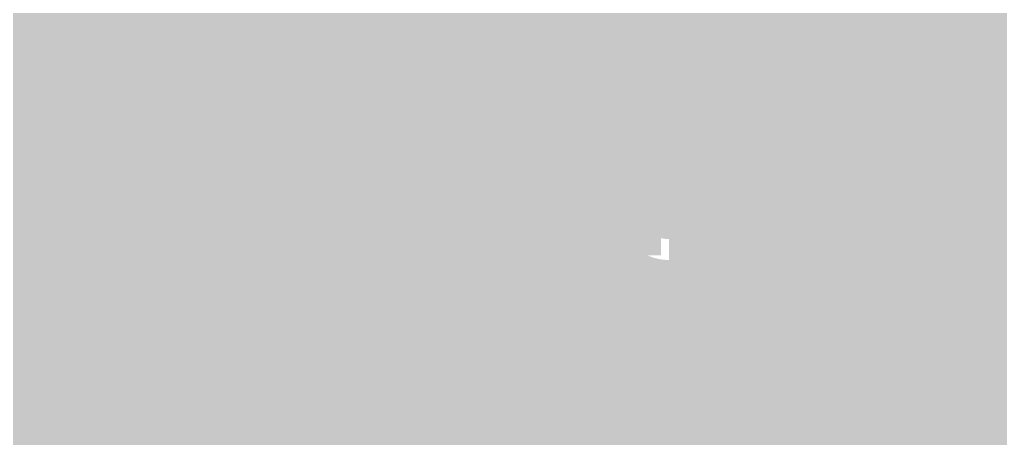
# Model space of a CAD drawing. Extents: x -3 to 92, y -53 to 125.
# Drawn here: x 15.52 to 25.07, y 112.95 to 117.03 of the extents above; entities that cross this region are included whole.
import ezdxf

# ---------------------------------------------------------------- set-up
doc = ezdxf.new("R2010")
doc.units = 0
doc.header["$MEASUREMENT"] = 0
doc.layers.get('0').update_dxf_attribs({"linetype": 'CONTINUOUS'})
for name, color, linetype in [('23-325-0_AST', 7, 'CONTINUOUS'), ('23-325-0_BOT', 7, 'CONTINUOUS'), ('23-325-0_DRD', 2, 'CONTINUOUS'), ('23-325-0_IN1', 4, 'CONTINUOUS'), ('23-325-0_IN2', 3, 'CONTINUOUS'), ('23-325-0_SMT', 10, 'CONTINUOUS'), ('23-325-0_SPT', 14, 'CONTINUOUS'), ('23-325-0_SST', 9, 'CONTINUOUS'), ('23-325-0_TOP', 12, 'CONTINUOUS'), ('THRUHOLE_TAP', 8, 'CONTINUOUS')]:
    doc.layers.add(name, color=color, linetype=linetype)

# ---------------------------------------------------------------- blocks, each defined once
blk = doc.blocks.new('ROUND_68')
at = {"const_width": 0.29972}
blk.add_lwpolyline([(-0.14986, 0, 1), (0.14986, 0, 1)], format="xyb", close=True, dxfattribs=at)
blk = doc.blocks.new('ROUND_78')
at = {"const_width": 0.29972}
blk.add_lwpolyline([(-0.14986, 0, 1), (0.14986, 0, 1)], format="xyb", close=True, dxfattribs=at)
blk = doc.blocks.new('RECTANGLE_18')
blk.add_solid([(1.3716, 1.0795), (1.3716, -1.0795), (-1.3716, 1.0795), (-1.3716, -1.0795)])
blk = doc.blocks.new('ROUND_84')
at = {"const_width": 0.10033}
blk.add_lwpolyline([(-0.050164, 0, 1), (0.050164, 0, 1)], format="xyb", close=True, dxfattribs=at)

msp = doc.modelspace()

# ---------------------------------------------------------------- linework, layer by layer
at = {"layer": '23-325-0_AST', "const_width": 0.1524}
for points in [[(11.97356, 115.22456), (11.9634, 116.3828), (12.319, 116.8146), (15.5194, 116.8146), (15.9766, 116.3574), (15.96898, 109.2327), (11.97102, 109.2327), (11.97102, 110.871), (11.97356, 115.22456)], [(17.05356, 115.22456), (17.0434, 116.3828), (17.399, 116.8146), (20.5994, 116.8146), (21.0566, 116.3574), (21.04898, 109.2327), (17.05102, 109.2327), (17.05102, 110.871), (17.05356, 115.22456)], [(22.76856, 115.22456), (22.7584, 116.3828), (23.114, 116.8146), (26.3144, 116.8146), (26.7716, 116.3574), (26.76398, 109.2327), (22.76602, 109.2327), (22.76602, 110.871), (22.76856, 115.22456)], [(19.59864, 114.53622), (19.59864, 114.06124), (18.92046, 114.53622), (18.75028, 114.53622), (18.58264, 114.4778), (18.58264, 114.1222), (18.75028, 114.06124)], [(25.56764, 114.3), (24.55164, 114.3), (24.71928, 114.18062)], [(18.75028, 113.69802), (18.58264, 113.6396), (18.58264, 113.284), (18.75028, 113.22304), (18.92046, 113.22304), (19.09064, 113.284), (19.09064, 113.6396), (19.25828, 113.69802), (19.42846, 113.69802), (19.59864, 113.6396), (19.59864, 113.284), (19.42846, 113.22304)], [(24.71928, 113.69802), (24.55164, 113.6396), (24.55164, 113.284), (24.71928, 113.22304), (24.88946, 113.22304), (25.05964, 113.284), (25.05964, 113.6396), (25.22728, 113.69802), (25.39746, 113.69802), (25.56764, 113.6396), (25.56764, 113.284), (25.39746, 113.22304)]]:
    msp.add_lwpolyline(points, dxfattribs=at)
at = {"layer": '23-325-0_BOT', "const_width": 0.254}
for points in [[(15.4432, 124.46), (15.4432, 54.8259)], [(15.6718, 124.46), (15.6718, 54.6862)], [(15.9004, 124.46), (15.9004, 46.101)], [(16.129, 124.46), (16.129, 46.101)], [(16.3576, 124.46), (16.3576, 46.101)], [(16.5862, 124.46), (16.5862, 46.101)], [(16.8148, 124.46), (16.8148, 46.101)], [(17.0434, 124.46), (17.0434, 46.101)], [(17.272, 124.46), (17.272, 46.101)], [(17.5006, 124.46), (17.5006, 46.101)], [(17.7292, 124.46), (17.7292, 46.101)], [(17.9578, 124.46), (17.9578, 106.4514)], [(18.1864, 124.46), (18.1864, 106.7308)], [(18.415, 124.46), (18.415, 106.9594)], [(18.6436, 124.46), (18.6436, 107.188)], [(18.8722, 124.46), (18.8722, 107.4166)], [(19.1008, 124.46), (19.1008, 107.6452)], [(19.3294, 124.46), (19.3294, 107.8738)], [(19.558, 124.46), (19.558, 108.1024)], [(19.7866, 124.46), (19.7866, 108.331)], [(20.0152, 124.46), (20.0152, 108.5215)], [(20.2438, 124.46), (20.2438, 108.59262)], [(20.4724, 124.46), (20.4724, 108.57992)], [(20.701, 124.46), (20.701, 108.47324)], [(20.9296, 124.46), (20.9296, 108.16844)], [(21.1582, 124.46), (21.1582, 105.57002)], [(21.3868, 124.46), (21.3868, 115.6208)], [(21.6154, 124.46), (21.6154, 115.77574)], [(21.844, 124.46), (21.844, 115.81892)], [(22.0726, 124.46), (22.0726, 115.77574)], [(22.3012, 124.46), (22.3012, 115.6208)], [(22.5298, 124.46), (22.5298, 106.0704)], [(22.7584, 124.46), (22.7584, 105.9942)], [(22.987, 124.46), (22.987, 105.86466)], [(23.2156, 124.46), (23.2156, 105.66146)], [(23.4442, 124.46), (23.4442, 105.30586)], [(23.6728, 120.7516), (23.6728, 105.53446)], [(23.9014, 120.62968), (23.9014, 105.78592)], [(24.13, 120.60682), (24.13, 105.9434)], [(24.892, 120.269), (24.892, 106.553)], [(24.3586, 119.93372), (24.3586, 106.88828)], [(24.4348, 119.83466), (24.4348, 106.9848)], [(24.4348, 117.0432), (4.03352, 117.0432)], [(24.4348, 116.8146), (3.85572, 116.8146)], [(24.4348, 116.586), (3.65506, 116.586)], [(24.4348, 116.3574), (3.42646, 116.3574)], [(24.4348, 116.1288), (3.16738, 116.1288)], [(24.4348, 115.9002), (2.86512, 115.9002)], [(21.4376, 115.6716), (2.50444, 115.6716)], [(24.4348, 115.6716), (22.24786, 115.6716)], [(21.26742, 115.443), (2.05994, 115.443)], [(24.4348, 115.443), (22.42058, 115.443)], [(21.21408, 115.2144), (1.45288, 115.2144)], [(24.4348, 115.2144), (22.47392, 115.2144)], [(21.2471, 114.9858), (-2.159, 114.9858)], [(24.4348, 114.9858), (22.4409, 114.9858)], [(21.38426, 114.7572), (-2.159, 114.7572)], [(21.3868, 114.75466), (21.3868, 105.80624)], [(24.4348, 114.7572), (22.3012, 114.7572)], [(22.3012, 114.75466), (22.3012, 106.10342)], [(21.6154, 114.60226), (21.6154, 105.9561)], [(22.0726, 114.60226), (22.0726, 106.0958)], [(24.4348, 114.5286), (-2.159, 114.5286)], [(21.844, 114.55908), (21.844, 106.05008)], [(24.4348, 114.3), (-2.159, 114.3)], [(24.4348, 114.0714), (-2.159, 114.0714)], [(24.4348, 113.8428), (-2.159, 113.8428)], [(24.4348, 113.6142), (-2.159, 113.6142)], [(24.4348, 113.3856), (-2.159, 113.3856)], [(24.4348, 113.157), (-2.159, 113.157)], [(24.4348, 112.9284), (-2.159, 112.9284)]]:
    msp.add_lwpolyline(points, dxfattribs=at)
for points in [[(21.844, 115.81892, 0.4142136), (21.21408, 115.189)], [(22.47392, 115.189, 0.4142136), (21.844, 115.81892)], [(21.21408, 115.189, 0.4142136), (21.844, 114.55908)], [(21.844, 114.55908, 0.4142136), (22.47392, 115.189)]]:
    msp.add_lwpolyline(points, format="xyb", dxfattribs=at)
at = {"layer": '23-325-0_DRD', "const_width": 0.254}
for points in [[(22.479, 115.824), (21.209, 114.554)], [(22.479, 114.554), (21.209, 115.824)]]:
    msp.add_lwpolyline(points, dxfattribs=at)
at = {"layer": '23-325-0_IN1', "const_width": 0.254}
for points in [[(15.4178, 124.46), (15.4178, 54.83352)], [(15.6464, 124.46), (15.6464, 54.70906)], [(15.875, 124.46), (15.875, -4.572)], [(16.1036, 124.46), (16.1036, -4.572)], [(16.3322, 124.46), (16.3322, 105.8672)], [(17.9324, 124.46), (17.9324, 68.76288)], [(18.161, 124.46), (18.161, 68.56984)], [(18.3896, 124.46), (18.3896, 53.4416)], [(18.6182, 124.46), (18.6182, 53.45684)], [(18.8468, 124.46), (18.8468, 53.38318)], [(19.0754, 124.46), (19.0754, 53.16728)], [(19.304, 124.46), (19.304, -4.572)], [(19.5326, 124.46), (19.5326, -4.572)], [(19.7612, 124.46), (19.7612, 108.23956)], [(19.9898, 124.46), (19.9898, 108.48594)], [(20.2184, 124.46), (20.2184, 108.5723)], [(20.447, 124.46), (20.447, 108.56722)], [(20.6756, 124.46), (20.6756, 108.4707)], [(20.9042, 124.46), (20.9042, 111.19104)], [(21.1328, 124.46), (21.1328, 111.38408)], [(21.3614, 124.46), (21.3614, 115.59286)], [(21.59, 124.46), (21.59, 115.76558)], [(21.8186, 124.46), (21.8186, 115.81892)], [(22.0472, 124.46), (22.0472, 115.7859)], [(22.2758, 124.46), (22.2758, 115.6462)], [(22.5044, 124.46), (22.5044, 106.07548)], [(22.733, 124.46), (22.733, 106.00436)], [(22.9616, 124.46), (22.9616, 105.88244)], [(23.1902, 124.46), (23.1902, 109.38256)], [(23.4188, 124.46), (23.4188, 109.62894)], [(23.6474, 124.46), (23.6474, 109.7153)], [(23.876, 124.46), (23.876, 109.71022)], [(24.1046, 124.46), (24.1046, 109.6137)], [(24.3332, 119.9769), (24.3332, 109.32922)], [(24.5618, 119.73306), (24.5618, 107.08894)], [(24.7904, 119.6467), (24.7904, 107.1753)], [(25.019, 119.65178), (25.019, 107.17022)], [(16.5608, 117.87378), (16.5608, 106.0069)], [(17.7038, 117.8179), (17.7038, 92.99956)], [(16.7894, 117.5893), (16.7894, 106.03992)], [(17.4752, 117.57406), (17.4752, 99.4918)], [(17.018, 117.49278), (17.018, 105.98658)], [(17.2466, 117.4877), (17.2466, 105.81386)], [(27.0129, 117.0432), (-2.413, 117.0432)], [(86.36, 116.8146), (-2.413, 116.8146)], [(86.36, 116.586), (-2.413, 116.586)], [(86.36, 116.3574), (-2.413, 116.3574)], [(86.36, 116.1288), (-2.413, 116.1288)], [(86.36, 115.9002), (-2.413, 115.9002)], [(21.4376, 115.6716), (-2.413, 115.6716)], [(86.36, 115.6716), (22.24786, 115.6716)], [(21.26742, 115.443), (-2.413, 115.443)], [(86.36, 115.443), (22.42058, 115.443)], [(21.21408, 115.2144), (-2.413, 115.2144)], [(86.36, 115.2144), (22.47392, 115.2144)], [(21.2471, 114.9858), (-2.413, 114.9858)], [(86.36, 114.9858), (22.4409, 114.9858)], [(21.3614, 114.7826), (21.3614, 111.44758)], [(21.38426, 114.7572), (-2.413, 114.7572)], [(22.2758, 114.72926), (22.2758, 106.10342)], [(63.95466, 114.7572), (22.3012, 114.7572)], [(21.59, 114.61242), (21.59, 111.42472)], [(22.0472, 114.5921), (22.0472, 106.09326)], [(63.80226, 114.5286), (-2.413, 114.5286)], [(21.8186, 114.55908), (21.8186, 111.30026)], [(63.75908, 114.3), (-2.413, 114.3)], [(63.80226, 114.0714), (-2.413, 114.0714)], [(56.0959, 113.8428), (-2.413, 113.8428)], [(55.85206, 113.6142), (-2.413, 113.6142)], [(26.8986, 113.3856), (-2.413, 113.3856)], [(26.72842, 113.157), (-2.413, 113.157)], [(26.67508, 112.9284), (-2.413, 112.9284)]]:
    msp.add_lwpolyline(points, dxfattribs=at)
for points in [[(21.844, 115.81892, 0.4142136), (21.21408, 115.189)], [(22.47392, 115.189, 0.4142136), (21.844, 115.81892)], [(21.21408, 115.189, 0.4142136), (21.844, 114.55908)], [(21.844, 114.55908, 0.4142136), (22.47392, 115.189)]]:
    msp.add_lwpolyline(points, format="xyb", dxfattribs=at)
at = {"layer": '23-325-0_IN2', "const_width": 1.016}
msp.add_lwpolyline([(21.844, 115.189), (41.402, 115.189), (45.466, 111.125), (61.341, 111.125)], dxfattribs=at)
at = {"layer": '23-325-0_SST', "const_width": 0.1524}
for points in [[(24.69388, 118.1354), (24.69388, 117.79504), (24.45766, 117.1194), (24.22144, 117.79504), (24.22144, 118.1354)], [(11.97356, 115.22456), (11.97102, 110.871), (11.97102, 109.2327), (15.96898, 109.2327), (15.9766, 116.3574), (15.5194, 116.8146), (12.319, 116.8146), (11.9634, 116.3828), (11.97356, 115.22456)], [(15.5194, 116.7638), (12.319, 116.7638), (12.192, 116.6114), (12.1158, 116.5606), (12.065, 116.5098)], [(15.53464, 116.74856), (12.3063, 116.74856)], [(15.45844, 116.7638), (15.45844, 116.586)], [(15.5194, 116.7638), (15.6972, 116.586)], [(17.05356, 115.22456), (17.05102, 110.871), (17.05102, 109.2327), (21.04898, 109.2327), (21.0566, 116.3574), (20.5994, 116.8146), (17.399, 116.8146), (17.0434, 116.3828), (17.05356, 115.22456)], [(20.5994, 116.7638), (17.399, 116.7638), (17.272, 116.6114), (17.1958, 116.5606), (17.145, 116.5098)], [(17.38376, 116.74602), (17.38376, 116.586)], [(20.61464, 116.74856), (17.3863, 116.74856)], [(17.52092, 116.7638), (17.52092, 116.586)], [(17.65808, 116.7638), (17.65808, 116.586)], [(17.79524, 116.7638), (17.79524, 116.586)], [(17.9324, 116.7638), (17.9324, 116.586)], [(18.06956, 116.7638), (18.06956, 116.586)], [(18.20672, 116.7638), (18.20672, 116.586)], [(18.34388, 116.7638), (18.34388, 116.586)], [(18.48104, 116.7638), (18.48104, 116.586)], [(18.6182, 116.7638), (18.6182, 116.586)], [(18.75536, 116.7638), (18.75536, 116.586)], [(18.89252, 116.7638), (18.89252, 116.586)], [(19.02968, 116.7638), (19.02968, 116.586)], [(19.16684, 116.7638), (19.16684, 116.586)], [(19.304, 116.7638), (19.304, 116.586)], [(19.44116, 116.7638), (19.44116, 116.586)], [(19.57832, 116.7638), (19.57832, 116.586)], [(19.71548, 116.7638), (19.71548, 116.586)], [(19.85264, 116.7638), (19.85264, 116.586)], [(19.9898, 116.7638), (19.9898, 116.586)], [(20.12696, 116.7638), (20.12696, 116.586)], [(20.26412, 116.7638), (20.26412, 116.586)], [(20.40128, 116.7638), (20.40128, 116.586)], [(20.53844, 116.7638), (20.53844, 116.586)], [(20.5994, 116.7638), (20.7772, 116.586)], [(22.76856, 115.22456), (22.76602, 110.871), (22.76602, 109.2327), (26.76398, 109.2327), (26.7716, 116.3574), (26.3144, 116.8146), (23.114, 116.8146), (22.7584, 116.3828), (22.76856, 115.22456)], [(26.3144, 116.7638), (23.114, 116.7638), (22.987, 116.6114), (22.9108, 116.5606), (22.86, 116.5098)], [(23.09876, 116.74602), (23.09876, 116.586)], [(26.32964, 116.74856), (23.1013, 116.74856)], [(23.23592, 116.7638), (23.23592, 116.586)], [(23.37308, 116.7638), (23.37308, 116.586)], [(23.51024, 116.7638), (23.51024, 116.586)], [(23.6474, 116.7638), (23.6474, 116.586)], [(23.78456, 116.7638), (23.78456, 116.586)], [(23.92172, 116.7638), (23.92172, 116.586)], [(24.05888, 116.7638), (24.05888, 116.586)], [(24.19604, 116.7638), (24.19604, 116.586)], [(24.3332, 116.7638), (24.3332, 116.586)], [(24.47036, 116.7638), (24.47036, 116.586)], [(24.60752, 116.7638), (24.60752, 116.586)], [(24.74468, 116.7638), (24.74468, 116.586)], [(24.88184, 116.7638), (24.88184, 116.586)], [(25.019, 116.7638), (25.019, 116.586)], [(15.5956, 116.6876), (15.5956, 116.586)], [(20.6756, 116.6876), (20.6756, 116.586)], [(15.6718, 116.6114), (12.192, 116.6114)], [(15.6972, 116.586), (12.192, 116.586)], [(17.2466, 116.6114), (17.145, 116.5098)], [(17.2466, 116.6114), (17.272, 116.586)], [(20.7518, 116.6114), (17.272, 116.6114)], [(20.7772, 116.586), (17.272, 116.586)], [(22.9616, 116.6114), (22.86, 116.5098)], [(22.9616, 116.6114), (22.987, 116.586)], [(26.4668, 116.6114), (22.987, 116.6114)], [(26.4922, 116.586), (22.987, 116.586)], [(17.49806, 116.16436), (17.2466, 116.16436)], [(17.3228, 116.22024), (17.3228, 115.93322)], [(17.45996, 116.20246), (17.45996, 115.951)], [(23.21306, 116.16436), (22.9616, 116.16436)], [(23.0378, 116.22024), (23.0378, 115.93322)], [(23.17496, 116.20246), (23.17496, 115.951)], [(17.51584, 116.0272), (17.22882, 116.0272)], [(23.23084, 116.0272), (22.94382, 116.0272)], [(12.0142, 113.8428), (15.9512, 113.8428)], [(17.0942, 113.8428), (21.0312, 113.8428)], [(22.8092, 113.8428), (26.7462, 113.8428)]]:
    msp.add_lwpolyline(points, dxfattribs=at)
for points in [[(17.3736, 116.2304, 0.4142136), (17.2212, 116.078)], [(17.526, 116.078, 0.4142136), (17.3736, 116.2304)], [(23.0886, 116.2304, 0.4142136), (22.9362, 116.078)], [(23.241, 116.078, 0.4142136), (23.0886, 116.2304)], [(17.2212, 116.078, 0.4142136), (17.3736, 115.9256)], [(17.3736, 115.9256, 0.4142136), (17.526, 116.078)], [(22.9362, 116.078, 0.4142136), (23.0886, 115.9256)], [(23.0886, 115.9256, 0.4142136), (23.241, 116.078)]]:
    msp.add_lwpolyline(points, format="xyb", dxfattribs=at)
at = {"layer": '23-325-0_TOP'}
for points, const_width in [([(25.5778, 119.00408), (25.5778, 118.0338), (24.765, 117.221), (16.002, 117.221), (14.0208, 115.2398), (13.97, 115.2398)], 0.2794), ([(26.07818, 119.00408), (26.07818, 117.64518), (25.146, 116.713)], 0.2794), ([(24.9428, 115.2398), (27.305, 117.602)], 1.016), ([(16.19504, 116.7511), (15.6718, 116.22532)], 0.254), ([(22.61362, 116.7511), (16.19504, 116.7511)], 0.254), ([(16.3322, 116.7511), (16.3322, 113.2332)], 0.254), ([(16.5608, 116.7511), (16.5608, 113.2332)], 0.254), ([(16.7894, 116.7511), (16.7894, 113.2332)], 0.254), ([(17.018, 116.7511), (17.018, 113.2332)], 0.254), ([(17.2466, 116.7511), (17.2466, 113.2332)], 0.254), ([(17.4752, 116.7511), (17.4752, 116.6495)], 0.254), ([(17.7038, 116.7511), (17.7038, 116.6495)], 0.254), ([(17.9324, 116.7511), (17.9324, 116.6495)], 0.254), ([(18.161, 116.7511), (18.161, 116.6495)], 0.254), ([(18.3896, 116.7511), (18.3896, 116.6495)], 0.254), ([(18.6182, 116.7511), (18.6182, 116.6495)], 0.254), ([(18.8468, 116.7511), (18.8468, 116.6495)], 0.254), ([(19.0754, 116.7511), (19.0754, 116.6495)], 0.254), ([(19.304, 116.7511), (19.304, 116.6495)], 0.254), ([(19.5326, 116.7511), (19.5326, 116.6495)], 0.254), ([(19.7612, 116.7511), (19.7612, 116.6495)], 0.254), ([(19.9898, 116.7511), (19.9898, 116.6495)], 0.254), ([(20.2184, 116.7511), (20.2184, 116.6495)], 0.254), ([(20.447, 116.7511), (20.447, 116.6495)], 0.254), ([(20.6756, 116.7511), (20.6756, 116.6495)], 0.254), ([(20.9042, 116.7511), (20.9042, 116.078)], 0.254), ([(21.1328, 116.7511), (21.1328, 116.078)], 0.254), ([(21.3614, 116.7511), (21.3614, 116.078)], 0.254), ([(21.59, 116.7511), (21.59, 116.078)], 0.254), ([(23.241, 116.713), (21.7678, 115.2398)], 0.2794), ([(21.8186, 116.7511), (21.8186, 116.078)], 0.254), ([(22.61362, 116.7511), (21.94052, 116.07546)], 0.254), ([(22.0472, 116.7511), (22.0472, 116.18214)], 0.254), ([(22.2758, 116.7511), (22.2758, 116.41074)], 0.254), ([(22.5044, 116.7511), (22.5044, 116.63934)], 0.254), ([(25.146, 116.713), (23.241, 116.713)], 0.254), ([(17.3482, 116.586), (16.02994, 116.586)], 0.254), ([(16.1036, 116.65712), (16.1036, 113.2332)], 0.254), ([(17.3482, 116.6495), (17.3482, 113.8301)], 0.254), ([(20.7518, 116.6495), (17.3482, 116.6495)], 0.254), ([(20.7518, 116.6495), (20.7518, 116.078)], 0.254), ([(22.44852, 116.586), (20.7518, 116.586)], 0.254), ([(15.875, 116.42852), (15.875, 113.2332)], 0.254), ([(17.3482, 116.3574), (15.80134, 116.3574)], 0.254), ([(22.21992, 116.3574), (20.7518, 116.3574)], 0.254), ([(15.6718, 116.22532), (15.6718, 113.8301)], 0.254), ([(17.3482, 116.1288), (15.6718, 116.1288)], 0.254), ([(21.99132, 116.1288), (20.7518, 116.1288)], 0.254), ([(21.7678, 116.078), (20.7518, 116.078)], 0.254), ([(21.8948, 116.078), (21.7678, 116.078)], 0.254), ([(21.94052, 116.07546), (21.8948, 116.07546)], 0.254), ([(17.3482, 115.9002), (15.6718, 115.9002)], 0.254), ([(23.0632, 115.86972), (22.69236, 115.49888)], 0.254), ([(23.0632, 115.86972), (23.0632, 113.8301)], 0.254), ([(22.9616, 115.76812), (22.9616, 113.2332)], 0.254), ([(17.3482, 115.6716), (15.6718, 115.6716)], 0.254), ([(19.05, 115.2398), (21.7678, 115.2398), (21.8948, 115.2398), (21.844, 115.189)], 1.016), ([(21.7678, 115.2398), (19.05, 115.2398)], 1.016), ([(23.0632, 115.6716), (22.86254, 115.6716)], 0.254), ([(22.733, 115.53952), (22.733, 113.2332)], 0.254), ([(17.3482, 115.443), (15.6718, 115.443)], 0.254), ([(23.0632, 115.443), (22.7076, 115.443)], 0.254), ([(24.765, 115.2398), (24.9428, 115.2398)], 0.254), ([(25.7048, 115.2398), (24.9428, 115.2398), (24.765, 115.2398)], 0.254), ([(17.3482, 115.2144), (15.6718, 115.2144)], 0.254), ([(23.0632, 115.2144), (22.733, 115.2144)], 0.254), ([(17.3482, 114.9858), (15.6718, 114.9858)], 0.254), ([(23.0632, 114.9858), (22.69236, 114.9858)], 0.254), ([(17.3482, 114.7572), (15.6718, 114.7572)], 0.254), ([(23.0632, 114.7572), (22.5806, 114.7572)], 0.254), ([(22.48662, 114.64798), (22.43582, 114.59718)], 0.254), ([(22.5044, 114.66322), (22.5044, 113.2332)], 0.254), ([(17.3482, 114.5286), (15.6718, 114.5286)], 0.254), ([(23.0632, 114.5286), (22.35962, 114.5286)], 0.254), ([(21.55698, 114.4016), (20.7518, 114.4016)], 0.254), ([(20.7518, 114.4016), (20.7518, 113.8301)], 0.254), ([(21.55698, 114.4016), (20.7518, 114.4016)], 0.254), ([(20.9042, 114.4016), (20.9042, 113.2332)], 0.254), ([(21.1328, 114.4016), (21.1328, 113.2332)], 0.254), ([(21.3614, 114.4016), (21.3614, 113.2332)], 0.254), ([(21.59, 114.3889), (21.59, 113.2332)], 0.254), ([(22.2758, 114.47018), (22.2758, 113.2332)], 0.254), ([(17.3482, 114.3), (15.6718, 114.3)], 0.254), ([(23.0632, 114.3), (20.7518, 114.3)], 0.254), ([(21.8186, 114.3508), (21.8186, 113.2332)], 0.254), ([(22.0472, 114.3762), (22.0472, 113.2332)], 0.254), ([(17.3482, 114.0714), (15.6718, 114.0714)], 0.254), ([(23.0632, 114.0714), (20.7518, 114.0714)], 0.254), ([(25.9461, 113.8428), (8.31596, 113.8428)], 0.254), ([(15.6718, 113.8301), (12.2682, 113.8301)], 0.254), ([(15.4178, 113.8301), (15.4178, 113.2332)], 0.254), ([(15.6464, 113.8301), (15.6464, 113.2332)], 0.254), ([(20.7518, 113.8301), (17.3482, 113.8301)], 0.254), ([(17.4752, 113.8301), (17.4752, 113.2332)], 0.254), ([(17.7038, 113.8301), (17.7038, 113.2332)], 0.254), ([(17.9324, 113.8301), (17.9324, 113.2332)], 0.254), ([(18.161, 113.8301), (18.161, 113.2332)], 0.254), ([(18.3896, 113.8301), (18.3896, 113.2332)], 0.254), ([(18.6182, 113.8301), (18.6182, 113.2332)], 0.254), ([(18.8468, 113.8301), (18.8468, 113.2332)], 0.254), ([(19.0754, 113.8301), (19.0754, 113.2332)], 0.254), ([(19.304, 113.8301), (19.304, 113.2332)], 0.254), ([(19.5326, 113.8301), (19.5326, 113.2332)], 0.254), ([(19.7612, 113.8301), (19.7612, 113.2332)], 0.254), ([(19.9898, 113.8301), (19.9898, 113.2332)], 0.254), ([(20.2184, 113.8301), (20.2184, 113.2332)], 0.254), ([(20.447, 113.8301), (20.447, 113.2332)], 0.254), ([(20.6756, 113.8301), (20.6756, 113.2332)], 0.254), ([(25.9334, 113.8301), (23.0632, 113.8301)], 0.254), ([(23.1902, 113.8301), (23.1902, 113.2332)], 0.254), ([(23.4188, 113.8301), (23.4188, 113.2332)], 0.254), ([(23.6474, 113.8301), (23.6474, 113.2332)], 0.254), ([(23.876, 113.8301), (23.876, 113.2332)], 0.254), ([(24.1046, 113.8301), (24.1046, 113.2332)], 0.254), ([(24.3332, 113.8301), (24.3332, 113.2332)], 0.254), ([(24.5618, 113.8301), (24.5618, 113.2332)], 0.254), ([(24.7904, 113.8301), (24.7904, 113.2332)], 0.254), ([(25.019, 113.8301), (25.019, 113.2332)], 0.254), ([(25.7175, 113.6142), (8.08736, 113.6142)], 0.254), ([(25.4889, 113.3856), (7.85876, 113.3856)], 0.254), ([(25.3365, 113.2332), (7.70636, 113.2332)], 0.254)]:
    msp.add_lwpolyline(points, dxfattribs=dict(at, const_width=const_width))
at = {"layer": '23-325-0_TOP', "const_width": 0.254}
for points in [[(22.733, 115.2398, 0.0786834), (22.69199, 115.49876)], [(22.733, 115.2398, 0.0786834), (22.69199, 115.49876)], [(22.48662, 114.64798, 0.1989124), (22.73176, 115.2398)], [(22.48662, 114.64798, 0.1989124), (22.73176, 115.2398)], [(21.844, 114.3508, 0.1989119), (22.4367, 114.5963)], [(21.55698, 114.4016, 0.0876101), (21.844, 114.35092)]]:
    msp.add_lwpolyline(points, format="xyb", dxfattribs=at)

# ---------------------------------------------------------------- block references
at = {"layer": '23-325-0_BOT'}
msp.add_blockref('ROUND_68', (21.844, 115.189), dxfattribs=at)
at = {"layer": '23-325-0_IN1'}
msp.add_blockref('ROUND_78', (21.844, 115.189), dxfattribs=at)
at = {"layer": '23-325-0_IN2'}
msp.add_blockref('ROUND_68', (21.844, 115.189), dxfattribs=at)
at = {"layer": '23-325-0_SMT'}
for p in [(19.05, 115.2398), (24.765, 115.2398)]:
    msp.add_blockref('RECTANGLE_18', p, dxfattribs=at)
at = {"layer": '23-325-0_SPT'}
for p in [(19.05, 115.2398), (24.765, 115.2398)]:
    msp.add_blockref('RECTANGLE_18', p, dxfattribs=at)
at = {"layer": '23-325-0_TOP'}
for name, p in [('RECTANGLE_18', (19.05, 115.2398)), ('RECTANGLE_18', (24.765, 115.2398)), ('ROUND_68', (21.844, 115.189))]:
    msp.add_blockref(name, p, dxfattribs=at)
at = {"layer": 'THRUHOLE_TAP'}
msp.add_blockref('ROUND_84', (21.844, 115.189), dxfattribs=at)

doc.saveas('drawing.dxf')
